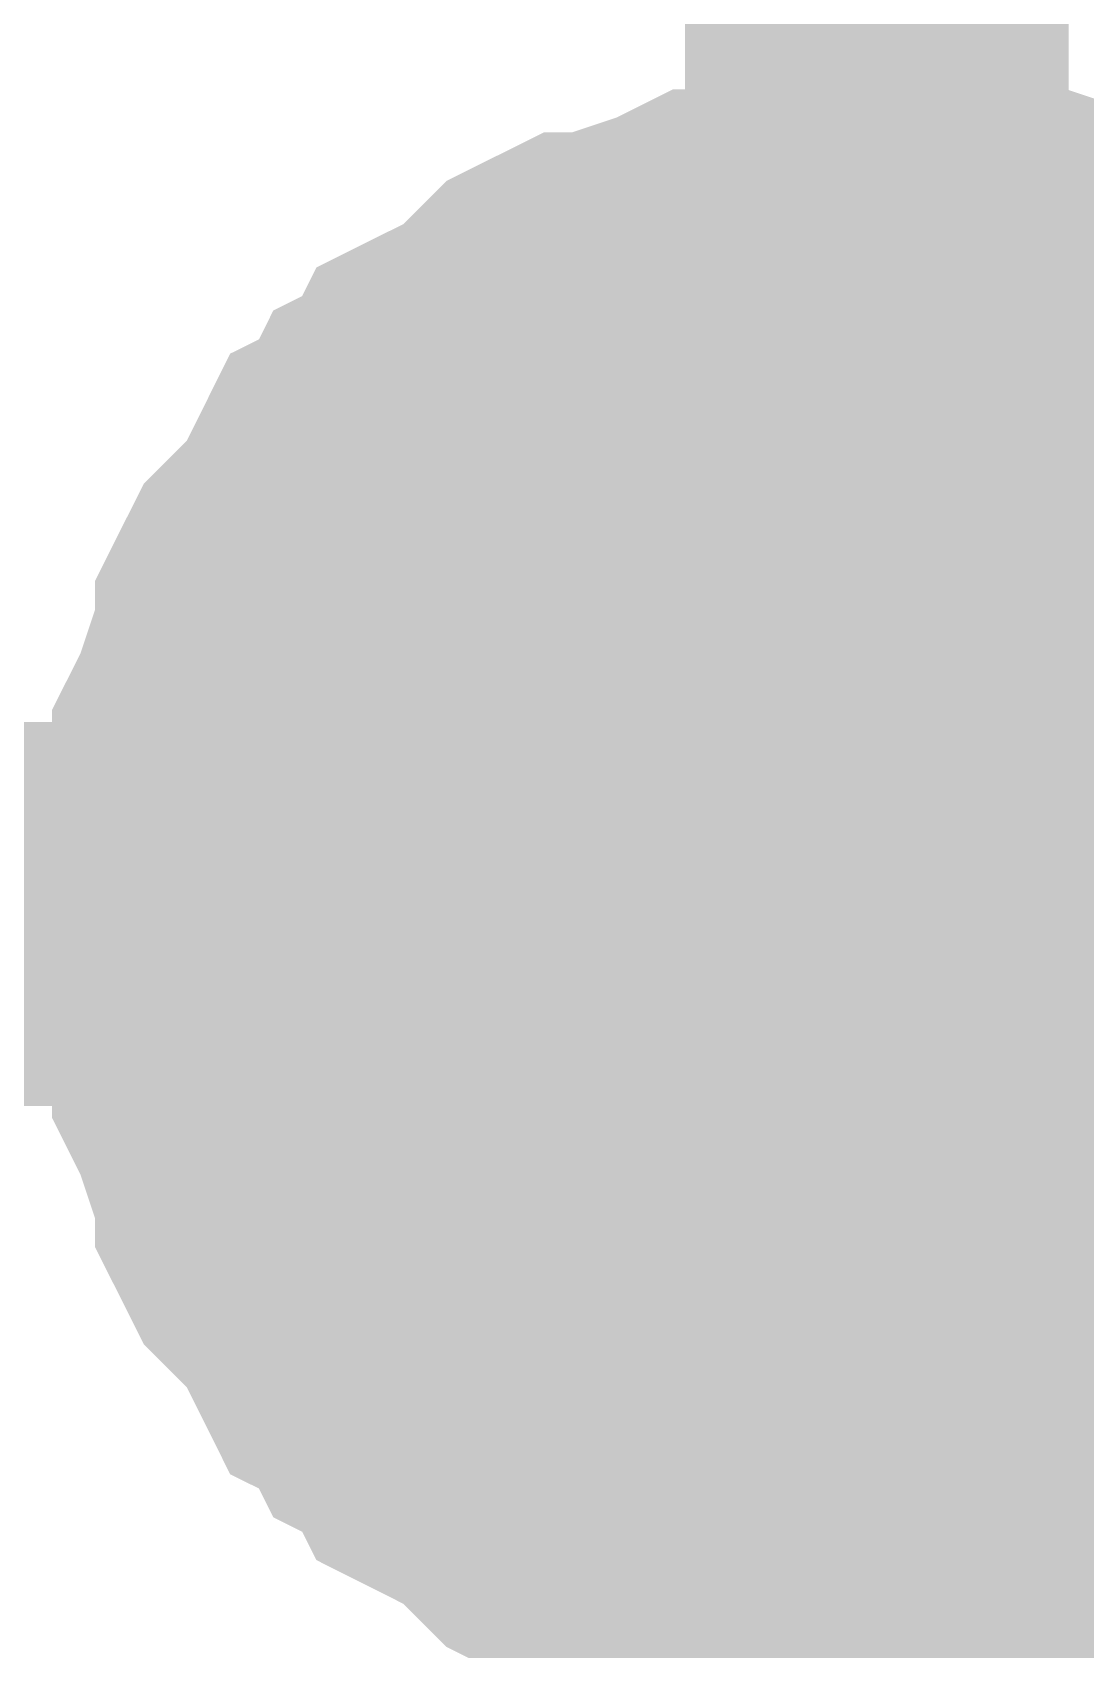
# Model space of a CAD drawing. Header units: inches. Extents: x 0 to 432, y 0 to 280.
# Drawn here: x 227.943 to 228.765, y 46.67 to 47.933 of the extents above; entities that cross this region are included whole.
import ezdxf

# ---------------------------------------------------------------- set-up
doc = ezdxf.new("R2010")
doc.units = ezdxf.units.IN
doc.layers.add('Sheet', color=255, linetype='Continuous')

msp = doc.modelspace()

# ---------------------------------------------------------------- linework, layer by layer
at = {"layer": 'Sheet'}
for points in [[(73.6625, 66.0431, 0.2997, 0.2997, 0), (177.8053, 66.0431, 0.2997, 0.2997, 0), (177.8053, 42.9319, 0.2997, 0.2997, 0), (228.602, 42.9319, 0.2997, 0.2997, 0), (228.602, 47.2442, 0.2997, 0.2997, 0), (228.602, 62.4832, 0.2997, 0.2997, 0), (224.5364, 62.4832, 0.2997, 0.2997, 0)], [(228.0966, 47.2442, 0.2997, 0.2997, 0), (228.0966, 47.2667, 0.2997, 0.2997, 0), (228.0966, 47.3004, 0.2997, 0.2997, 0), (228.1078, 47.3228, 0.2997, 0.2997, 0), (228.1078, 47.3453, 0.2997, 0.2997, 0), (228.1078, 47.3677, 0.2997, 0.2997, 0), (228.1191, 47.3902, 0.2997, 0.2997, 0), (228.1303, 47.4239, 0.2997, 0.2997, 0), (228.1415, 47.4463, 0.2997, 0.2997, 0), (228.1415, 47.4688, 0.2997, 0.2997, 0), (228.1528, 47.4913, 0.2997, 0.2997, 0), (228.164, 47.5025, 0.2997, 0.2997, 0), (228.1864, 47.525, 0.2997, 0.2997, 0), (228.1977, 47.5474, 0.2997, 0.2997, 0), (228.2089, 47.5699, 0.2997, 0.2997, 0), (228.2314, 47.5811, 0.2997, 0.2997, 0), (228.2426, 47.6036, 0.2997, 0.2997, 0), (228.2651, 47.6148, 0.2997, 0.2997, 0), (228.2763, 47.6373, 0.2997, 0.2997, 0), (228.2988, 47.6485, 0.2997, 0.2997, 0), (228.3212, 47.6597, 0.2997, 0.2997, 0), (228.3437, 47.6822, 0.2997, 0.2997, 0), (228.3549, 47.6934, 0.2997, 0.2997, 0), (228.3774, 47.7046, 0.2997, 0.2997, 0), (228.3998, 47.7046, 0.2997, 0.2997, 0), (228.4223, 47.7159, 0.2997, 0.2997, 0), (228.456, 47.7271, 0.2997, 0.2997, 0), (228.4784, 47.7383, 0.2997, 0.2997, 0), (228.5009, 47.7383, 0.2997, 0.2997, 0), (228.5234, 47.7383, 0.2997, 0.2997, 0), (228.5458, 47.7495, 0.2997, 0.2997, 0), (228.5795, 47.7495, 0.2997, 0.2997, 0), (228.602, 47.7495, 0.2997, 0.2997, 0)], [(228.0966, 47.2442, 0.2997, 0.2997, 0), (228.0966, 47.2667, 0.2997, 0.2997, 0), (228.0966, 47.3004, 0.2997, 0.2997, 0), (228.1078, 47.3228, 0.2997, 0.2997, 0), (228.1078, 47.3453, 0.2997, 0.2997, 0), (228.1078, 47.3677, 0.2997, 0.2997, 0), (228.1191, 47.3902, 0.2997, 0.2997, 0), (228.1303, 47.4239, 0.2997, 0.2997, 0), (228.1415, 47.4463, 0.2997, 0.2997, 0), (228.1415, 47.4688, 0.2997, 0.2997, 0), (228.1528, 47.4913, 0.2997, 0.2997, 0), (228.164, 47.5025, 0.2997, 0.2997, 0), (228.1864, 47.525, 0.2997, 0.2997, 0), (228.1977, 47.5474, 0.2997, 0.2997, 0), (228.2089, 47.5699, 0.2997, 0.2997, 0), (228.2314, 47.5811, 0.2997, 0.2997, 0), (228.2426, 47.6036, 0.2997, 0.2997, 0), (228.2651, 47.6148, 0.2997, 0.2997, 0), (228.2763, 47.6373, 0.2997, 0.2997, 0), (228.2988, 47.6485, 0.2997, 0.2997, 0), (228.3212, 47.6597, 0.2997, 0.2997, 0), (228.3437, 47.6822, 0.2997, 0.2997, 0), (228.3549, 47.6934, 0.2997, 0.2997, 0), (228.3774, 47.7046, 0.2997, 0.2997, 0), (228.3998, 47.7046, 0.2997, 0.2997, 0), (228.4223, 47.7159, 0.2997, 0.2997, 0), (228.456, 47.7271, 0.2997, 0.2997, 0), (228.4784, 47.7383, 0.2997, 0.2997, 0), (228.5009, 47.7383, 0.2997, 0.2997, 0), (228.5234, 47.7383, 0.2997, 0.2997, 0), (228.5458, 47.7495, 0.2997, 0.2997, 0), (228.5795, 47.7495, 0.2997, 0.2997, 0), (228.602, 47.7495, 0.2997, 0.2997, 0)], [(228.0966, 47.2442, 0.2997, 0.2997, 0), (228.0966, 47.2667, 0.2997, 0.2997, 0), (228.0966, 47.3004, 0.2997, 0.2997, 0), (228.1078, 47.3228, 0.2997, 0.2997, 0), (228.1078, 47.3453, 0.2997, 0.2997, 0), (228.1078, 47.3677, 0.2997, 0.2997, 0), (228.1191, 47.3902, 0.2997, 0.2997, 0), (228.1303, 47.4239, 0.2997, 0.2997, 0), (228.1415, 47.4463, 0.2997, 0.2997, 0), (228.1415, 47.4688, 0.2997, 0.2997, 0), (228.1528, 47.4913, 0.2997, 0.2997, 0), (228.164, 47.5025, 0.2997, 0.2997, 0), (228.1864, 47.525, 0.2997, 0.2997, 0), (228.1977, 47.5474, 0.2997, 0.2997, 0), (228.2089, 47.5699, 0.2997, 0.2997, 0), (228.2314, 47.5811, 0.2997, 0.2997, 0), (228.2426, 47.6036, 0.2997, 0.2997, 0), (228.2651, 47.6148, 0.2997, 0.2997, 0), (228.2763, 47.6373, 0.2997, 0.2997, 0), (228.2988, 47.6485, 0.2997, 0.2997, 0), (228.3212, 47.6597, 0.2997, 0.2997, 0), (228.3437, 47.6822, 0.2997, 0.2997, 0), (228.3549, 47.6934, 0.2997, 0.2997, 0), (228.3774, 47.7046, 0.2997, 0.2997, 0), (228.3998, 47.7046, 0.2997, 0.2997, 0), (228.4223, 47.7159, 0.2997, 0.2997, 0), (228.456, 47.7271, 0.2997, 0.2997, 0), (228.4784, 47.7383, 0.2997, 0.2997, 0), (228.5009, 47.7383, 0.2997, 0.2997, 0), (228.5234, 47.7383, 0.2997, 0.2997, 0), (228.5458, 47.7495, 0.2997, 0.2997, 0), (228.5795, 47.7495, 0.2997, 0.2997, 0), (228.602, 47.7495, 0.2997, 0.2997, 0)], [(228.0966, 47.2442, 0.2997, 0.2997, 0), (228.0966, 47.2667, 0.2997, 0.2997, 0), (228.0966, 47.3004, 0.2997, 0.2997, 0), (228.1078, 47.3228, 0.2997, 0.2997, 0), (228.1078, 47.3453, 0.2997, 0.2997, 0), (228.1078, 47.3677, 0.2997, 0.2997, 0), (228.1191, 47.3902, 0.2997, 0.2997, 0), (228.1303, 47.4239, 0.2997, 0.2997, 0), (228.1415, 47.4463, 0.2997, 0.2997, 0), (228.1415, 47.4688, 0.2997, 0.2997, 0), (228.1528, 47.4913, 0.2997, 0.2997, 0), (228.164, 47.5025, 0.2997, 0.2997, 0), (228.1864, 47.525, 0.2997, 0.2997, 0), (228.1977, 47.5474, 0.2997, 0.2997, 0), (228.2089, 47.5699, 0.2997, 0.2997, 0), (228.2314, 47.5811, 0.2997, 0.2997, 0), (228.2426, 47.6036, 0.2997, 0.2997, 0), (228.2651, 47.6148, 0.2997, 0.2997, 0), (228.2763, 47.6373, 0.2997, 0.2997, 0), (228.2988, 47.6485, 0.2997, 0.2997, 0), (228.3212, 47.6597, 0.2997, 0.2997, 0), (228.3437, 47.6822, 0.2997, 0.2997, 0), (228.3549, 47.6934, 0.2997, 0.2997, 0), (228.3774, 47.7046, 0.2997, 0.2997, 0), (228.3998, 47.7046, 0.2997, 0.2997, 0), (228.4223, 47.7159, 0.2997, 0.2997, 0), (228.456, 47.7271, 0.2997, 0.2997, 0), (228.4784, 47.7383, 0.2997, 0.2997, 0), (228.5009, 47.7383, 0.2997, 0.2997, 0), (228.5234, 47.7383, 0.2997, 0.2997, 0), (228.5458, 47.7495, 0.2997, 0.2997, 0), (228.5795, 47.7495, 0.2997, 0.2997, 0), (228.602, 47.7495, 0.2997, 0.2997, 0)], [(228.602, 47.7495, 0.2997, 0.2997, 0), (228.602, 47.7495, 0.2997, 0.2997, 0)], [(228.602, 47.7495, 0.2997, 0.2997, 0), (228.6244, 47.7495, 0.2997, 0.2997, 0), (228.6581, 47.7495, 0.2997, 0.2997, 0), (228.6806, 47.7383, 0.2997, 0.2997, 0), (228.7031, 47.7383, 0.2997, 0.2997, 0), (228.7255, 47.7383, 0.2997, 0.2997, 0), (228.7592, 47.7271, 0.2997, 0.2997, 0), (228.7817, 47.7159, 0.2997, 0.2997, 0), (228.8041, 47.7046, 0.2997, 0.2997, 0), (228.8266, 47.7046, 0.2997, 0.2997, 0), (228.8491, 47.6934, 0.2997, 0.2997, 0), (228.8715, 47.6822, 0.2997, 0.2997, 0), (228.894, 47.6597, 0.2997, 0.2997, 0), (228.9052, 47.6485, 0.2997, 0.2997, 0), (228.9277, 47.6373, 0.2997, 0.2997, 0)], [(228.602, 47.7495, 0.2997, 0.2997, 0), (228.602, 47.7495, 0.2997, 0.2997, 0)], [(228.602, 47.7495, 0.2997, 0.2997, 0), (228.6244, 47.7495, 0.2997, 0.2997, 0), (228.6581, 47.7495, 0.2997, 0.2997, 0), (228.6806, 47.7383, 0.2997, 0.2997, 0), (228.7031, 47.7383, 0.2997, 0.2997, 0), (228.7255, 47.7383, 0.2997, 0.2997, 0), (228.7592, 47.7271, 0.2997, 0.2997, 0), (228.7817, 47.7159, 0.2997, 0.2997, 0), (228.8041, 47.7046, 0.2997, 0.2997, 0), (228.8266, 47.7046, 0.2997, 0.2997, 0), (228.8491, 47.6934, 0.2997, 0.2997, 0), (228.8715, 47.6822, 0.2997, 0.2997, 0), (228.894, 47.6597, 0.2997, 0.2997, 0), (228.9052, 47.6485, 0.2997, 0.2997, 0), (228.9277, 47.6373, 0.2997, 0.2997, 0)], [(228.602, 47.7495, 0.2997, 0.2997, 0), (228.602, 47.7495, 0.2997, 0.2997, 0)], [(228.602, 47.7495, 0.2997, 0.2997, 0), (228.6244, 47.7495, 0.2997, 0.2997, 0), (228.6581, 47.7495, 0.2997, 0.2997, 0), (228.6806, 47.7383, 0.2997, 0.2997, 0), (228.7031, 47.7383, 0.2997, 0.2997, 0), (228.7255, 47.7383, 0.2997, 0.2997, 0), (228.7592, 47.7271, 0.2997, 0.2997, 0), (228.7817, 47.7159, 0.2997, 0.2997, 0), (228.8041, 47.7046, 0.2997, 0.2997, 0), (228.8266, 47.7046, 0.2997, 0.2997, 0), (228.8491, 47.6934, 0.2997, 0.2997, 0), (228.8715, 47.6822, 0.2997, 0.2997, 0), (228.894, 47.6597, 0.2997, 0.2997, 0), (228.9052, 47.6485, 0.2997, 0.2997, 0), (228.9277, 47.6373, 0.2997, 0.2997, 0)], [(228.602, 47.7495, 0.2997, 0.2997, 0), (228.602, 47.7495, 0.2997, 0.2997, 0)], [(228.602, 47.7495, 0.2997, 0.2997, 0), (228.6244, 47.7495, 0.2997, 0.2997, 0), (228.6581, 47.7495, 0.2997, 0.2997, 0), (228.6806, 47.7383, 0.2997, 0.2997, 0), (228.7031, 47.7383, 0.2997, 0.2997, 0), (228.7255, 47.7383, 0.2997, 0.2997, 0), (228.7592, 47.7271, 0.2997, 0.2997, 0), (228.7817, 47.7159, 0.2997, 0.2997, 0), (228.8041, 47.7046, 0.2997, 0.2997, 0), (228.8266, 47.7046, 0.2997, 0.2997, 0), (228.8491, 47.6934, 0.2997, 0.2997, 0), (228.8715, 47.6822, 0.2997, 0.2997, 0), (228.894, 47.6597, 0.2997, 0.2997, 0), (228.9052, 47.6485, 0.2997, 0.2997, 0), (228.9277, 47.6373, 0.2997, 0.2997, 0)], [(228.0966, 47.2442, 0.0991, 0.0991, 0), (228.0966, 47.2667, 0.0991, 0.0991, 0), (228.0966, 47.3004, 0.0991, 0.0991, 0), (228.1078, 47.3228, 0.0991, 0.0991, 0), (228.1078, 47.3453, 0.0991, 0.0991, 0), (228.1078, 47.3677, 0.0991, 0.0991, 0), (228.1191, 47.3902, 0.0991, 0.0991, 0), (228.1303, 47.4239, 0.0991, 0.0991, 0), (228.1415, 47.4463, 0.0991, 0.0991, 0), (228.1415, 47.4688, 0.0991, 0.0991, 0), (228.1528, 47.4913, 0.0991, 0.0991, 0), (228.164, 47.5025, 0.0991, 0.0991, 0), (228.1864, 47.525, 0.0991, 0.0991, 0), (228.1977, 47.5474, 0.0991, 0.0991, 0), (228.2089, 47.5699, 0.0991, 0.0991, 0), (228.2314, 47.5811, 0.0991, 0.0991, 0), (228.2426, 47.6036, 0.0991, 0.0991, 0), (228.2651, 47.6148, 0.0991, 0.0991, 0), (228.2763, 47.6373, 0.0991, 0.0991, 0), (228.2988, 47.6485, 0.0991, 0.0991, 0), (228.3212, 47.6597, 0.0991, 0.0991, 0), (228.3437, 47.6822, 0.0991, 0.0991, 0), (228.3549, 47.6934, 0.0991, 0.0991, 0), (228.3774, 47.7046, 0.0991, 0.0991, 0), (228.3998, 47.7046, 0.0991, 0.0991, 0), (228.4223, 47.7159, 0.0991, 0.0991, 0), (228.456, 47.7271, 0.0991, 0.0991, 0), (228.4784, 47.7383, 0.0991, 0.0991, 0), (228.5009, 47.7383, 0.0991, 0.0991, 0), (228.5234, 47.7383, 0.0991, 0.0991, 0), (228.5458, 47.7495, 0.0991, 0.0991, 0), (228.5795, 47.7495, 0.0991, 0.0991, 0), (228.602, 47.7495, 0.0991, 0.0991, 0)], [(228.0966, 47.2442, 0.0991, 0.0991, 0), (228.0966, 47.2667, 0.0991, 0.0991, 0), (228.0966, 47.3004, 0.0991, 0.0991, 0), (228.1078, 47.3228, 0.0991, 0.0991, 0), (228.1078, 47.3453, 0.0991, 0.0991, 0), (228.1078, 47.3677, 0.0991, 0.0991, 0), (228.1191, 47.3902, 0.0991, 0.0991, 0), (228.1303, 47.4239, 0.0991, 0.0991, 0), (228.1415, 47.4463, 0.0991, 0.0991, 0), (228.1415, 47.4688, 0.0991, 0.0991, 0), (228.1528, 47.4913, 0.0991, 0.0991, 0), (228.164, 47.5025, 0.0991, 0.0991, 0), (228.1864, 47.525, 0.0991, 0.0991, 0), (228.1977, 47.5474, 0.0991, 0.0991, 0), (228.2089, 47.5699, 0.0991, 0.0991, 0), (228.2314, 47.5811, 0.0991, 0.0991, 0), (228.2426, 47.6036, 0.0991, 0.0991, 0), (228.2651, 47.6148, 0.0991, 0.0991, 0), (228.2763, 47.6373, 0.0991, 0.0991, 0), (228.2988, 47.6485, 0.0991, 0.0991, 0), (228.3212, 47.6597, 0.0991, 0.0991, 0), (228.3437, 47.6822, 0.0991, 0.0991, 0), (228.3549, 47.6934, 0.0991, 0.0991, 0), (228.3774, 47.7046, 0.0991, 0.0991, 0), (228.3998, 47.7046, 0.0991, 0.0991, 0), (228.4223, 47.7159, 0.0991, 0.0991, 0), (228.456, 47.7271, 0.0991, 0.0991, 0), (228.4784, 47.7383, 0.0991, 0.0991, 0), (228.5009, 47.7383, 0.0991, 0.0991, 0), (228.5234, 47.7383, 0.0991, 0.0991, 0), (228.5458, 47.7495, 0.0991, 0.0991, 0), (228.5795, 47.7495, 0.0991, 0.0991, 0), (228.602, 47.7495, 0.0991, 0.0991, 0)], [(228.0966, 47.2442, 0.0991, 0.0991, 0), (228.0966, 47.2667, 0.0991, 0.0991, 0), (228.0966, 47.3004, 0.0991, 0.0991, 0), (228.1078, 47.3228, 0.0991, 0.0991, 0), (228.1078, 47.3453, 0.0991, 0.0991, 0), (228.1078, 47.3677, 0.0991, 0.0991, 0), (228.1191, 47.3902, 0.0991, 0.0991, 0), (228.1303, 47.4239, 0.0991, 0.0991, 0), (228.1415, 47.4463, 0.0991, 0.0991, 0), (228.1415, 47.4688, 0.0991, 0.0991, 0), (228.1528, 47.4913, 0.0991, 0.0991, 0), (228.164, 47.5025, 0.0991, 0.0991, 0), (228.1864, 47.525, 0.0991, 0.0991, 0), (228.1977, 47.5474, 0.0991, 0.0991, 0), (228.2089, 47.5699, 0.0991, 0.0991, 0), (228.2314, 47.5811, 0.0991, 0.0991, 0), (228.2426, 47.6036, 0.0991, 0.0991, 0), (228.2651, 47.6148, 0.0991, 0.0991, 0), (228.2763, 47.6373, 0.0991, 0.0991, 0), (228.2988, 47.6485, 0.0991, 0.0991, 0), (228.3212, 47.6597, 0.0991, 0.0991, 0), (228.3437, 47.6822, 0.0991, 0.0991, 0), (228.3549, 47.6934, 0.0991, 0.0991, 0), (228.3774, 47.7046, 0.0991, 0.0991, 0), (228.3998, 47.7046, 0.0991, 0.0991, 0), (228.4223, 47.7159, 0.0991, 0.0991, 0), (228.456, 47.7271, 0.0991, 0.0991, 0), (228.4784, 47.7383, 0.0991, 0.0991, 0), (228.5009, 47.7383, 0.0991, 0.0991, 0), (228.5234, 47.7383, 0.0991, 0.0991, 0), (228.5458, 47.7495, 0.0991, 0.0991, 0), (228.5795, 47.7495, 0.0991, 0.0991, 0), (228.602, 47.7495, 0.0991, 0.0991, 0)], [(228.0966, 47.2442, 0.0991, 0.0991, 0), (228.0966, 47.2667, 0.0991, 0.0991, 0), (228.0966, 47.3004, 0.0991, 0.0991, 0), (228.1078, 47.3228, 0.0991, 0.0991, 0), (228.1078, 47.3453, 0.0991, 0.0991, 0), (228.1078, 47.3677, 0.0991, 0.0991, 0), (228.1191, 47.3902, 0.0991, 0.0991, 0), (228.1303, 47.4239, 0.0991, 0.0991, 0), (228.1415, 47.4463, 0.0991, 0.0991, 0), (228.1415, 47.4688, 0.0991, 0.0991, 0), (228.1528, 47.4913, 0.0991, 0.0991, 0), (228.164, 47.5025, 0.0991, 0.0991, 0), (228.1864, 47.525, 0.0991, 0.0991, 0), (228.1977, 47.5474, 0.0991, 0.0991, 0), (228.2089, 47.5699, 0.0991, 0.0991, 0), (228.2314, 47.5811, 0.0991, 0.0991, 0), (228.2426, 47.6036, 0.0991, 0.0991, 0), (228.2651, 47.6148, 0.0991, 0.0991, 0), (228.2763, 47.6373, 0.0991, 0.0991, 0), (228.2988, 47.6485, 0.0991, 0.0991, 0), (228.3212, 47.6597, 0.0991, 0.0991, 0), (228.3437, 47.6822, 0.0991, 0.0991, 0), (228.3549, 47.6934, 0.0991, 0.0991, 0), (228.3774, 47.7046, 0.0991, 0.0991, 0), (228.3998, 47.7046, 0.0991, 0.0991, 0), (228.4223, 47.7159, 0.0991, 0.0991, 0), (228.456, 47.7271, 0.0991, 0.0991, 0), (228.4784, 47.7383, 0.0991, 0.0991, 0), (228.5009, 47.7383, 0.0991, 0.0991, 0), (228.5234, 47.7383, 0.0991, 0.0991, 0), (228.5458, 47.7495, 0.0991, 0.0991, 0), (228.5795, 47.7495, 0.0991, 0.0991, 0), (228.602, 47.7495, 0.0991, 0.0991, 0)], [(228.602, 47.7495, 0.0991, 0.0991, 0), (228.602, 47.7495, 0.0991, 0.0991, 0)], [(228.602, 47.7495, 0.0991, 0.0991, 0), (228.6244, 47.7495, 0.0991, 0.0991, 0), (228.6581, 47.7495, 0.0991, 0.0991, 0), (228.6806, 47.7383, 0.0991, 0.0991, 0), (228.7031, 47.7383, 0.0991, 0.0991, 0), (228.7255, 47.7383, 0.0991, 0.0991, 0), (228.7592, 47.7271, 0.0991, 0.0991, 0), (228.7817, 47.7159, 0.0991, 0.0991, 0), (228.8041, 47.7046, 0.0991, 0.0991, 0), (228.8266, 47.7046, 0.0991, 0.0991, 0)], [(228.602, 47.7495, 0.0991, 0.0991, 0), (228.602, 47.7495, 0.0991, 0.0991, 0)], [(228.602, 47.7495, 0.0991, 0.0991, 0), (228.6244, 47.7495, 0.0991, 0.0991, 0), (228.6581, 47.7495, 0.0991, 0.0991, 0), (228.6806, 47.7383, 0.0991, 0.0991, 0), (228.7031, 47.7383, 0.0991, 0.0991, 0), (228.7255, 47.7383, 0.0991, 0.0991, 0), (228.7592, 47.7271, 0.0991, 0.0991, 0), (228.7817, 47.7159, 0.0991, 0.0991, 0), (228.8041, 47.7046, 0.0991, 0.0991, 0), (228.8266, 47.7046, 0.0991, 0.0991, 0)], [(228.602, 47.7495, 0.0991, 0.0991, 0), (228.602, 47.7495, 0.0991, 0.0991, 0)], [(228.602, 47.7495, 0.0991, 0.0991, 0), (228.6244, 47.7495, 0.0991, 0.0991, 0), (228.6581, 47.7495, 0.0991, 0.0991, 0), (228.6806, 47.7383, 0.0991, 0.0991, 0), (228.7031, 47.7383, 0.0991, 0.0991, 0), (228.7255, 47.7383, 0.0991, 0.0991, 0), (228.7592, 47.7271, 0.0991, 0.0991, 0), (228.7817, 47.7159, 0.0991, 0.0991, 0), (228.8041, 47.7046, 0.0991, 0.0991, 0), (228.8266, 47.7046, 0.0991, 0.0991, 0)], [(228.602, 47.7495, 0.0991, 0.0991, 0), (228.602, 47.7495, 0.0991, 0.0991, 0)], [(228.602, 47.7495, 0.0991, 0.0991, 0), (228.6244, 47.7495, 0.0991, 0.0991, 0), (228.6581, 47.7495, 0.0991, 0.0991, 0), (228.6806, 47.7383, 0.0991, 0.0991, 0), (228.7031, 47.7383, 0.0991, 0.0991, 0), (228.7255, 47.7383, 0.0991, 0.0991, 0), (228.7592, 47.7271, 0.0991, 0.0991, 0), (228.7817, 47.7159, 0.0991, 0.0991, 0), (228.8041, 47.7046, 0.0991, 0.0991, 0), (228.8266, 47.7046, 0.0991, 0.0991, 0)], [(224.5364, 47.2442, 0.2997, 0.2997, 0), (228.602, 47.2442, 0.2997, 0.2997, 0)], [(228.602, 46.7389, 0.2997, 0.2997, 0), (228.5795, 46.7389, 0.2997, 0.2997, 0), (228.5458, 46.7389, 0.2997, 0.2997, 0), (228.5234, 46.7501, 0.2997, 0.2997, 0), (228.5009, 46.7501, 0.2997, 0.2997, 0), (228.4784, 46.7501, 0.2997, 0.2997, 0), (228.456, 46.7613, 0.2997, 0.2997, 0), (228.4223, 46.7725, 0.2997, 0.2997, 0), (228.3998, 46.7838, 0.2997, 0.2997, 0), (228.3774, 46.7838, 0.2997, 0.2997, 0), (228.3549, 46.795, 0.2997, 0.2997, 0), (228.3437, 46.8062, 0.2997, 0.2997, 0), (228.3212, 46.8287, 0.2997, 0.2997, 0), (228.2988, 46.8399, 0.2997, 0.2997, 0), (228.2763, 46.8512, 0.2997, 0.2997, 0), (228.2651, 46.8736, 0.2997, 0.2997, 0), (228.2426, 46.8848, 0.2997, 0.2997, 0), (228.2314, 46.9073, 0.2997, 0.2997, 0), (228.2089, 46.9185, 0.2997, 0.2997, 0), (228.1977, 46.941, 0.2997, 0.2997, 0), (228.1864, 46.9635, 0.2997, 0.2997, 0), (228.164, 46.9859, 0.2997, 0.2997, 0), (228.1528, 46.9971, 0.2997, 0.2997, 0), (228.1415, 47.0196, 0.2997, 0.2997, 0), (228.1415, 47.0421, 0.2997, 0.2997, 0), (228.1303, 47.0645, 0.2997, 0.2997, 0), (228.1191, 47.0982, 0.2997, 0.2997, 0), (228.1078, 47.1207, 0.2997, 0.2997, 0), (228.1078, 47.1431, 0.2997, 0.2997, 0), (228.1078, 47.1656, 0.2997, 0.2997, 0), (228.0966, 47.1881, 0.2997, 0.2997, 0), (228.0966, 47.2217, 0.2997, 0.2997, 0), (228.0966, 47.2442, 0.2997, 0.2997, 0)], [(228.0966, 47.2442, 0.2997, 0.2997, 0), (228.0966, 47.2442, 0.2997, 0.2997, 0)], [(228.602, 46.7389, 0.2997, 0.2997, 0), (228.5795, 46.7389, 0.2997, 0.2997, 0), (228.5458, 46.7389, 0.2997, 0.2997, 0), (228.5234, 46.7501, 0.2997, 0.2997, 0), (228.5009, 46.7501, 0.2997, 0.2997, 0), (228.4784, 46.7501, 0.2997, 0.2997, 0), (228.456, 46.7613, 0.2997, 0.2997, 0), (228.4223, 46.7725, 0.2997, 0.2997, 0), (228.3998, 46.7838, 0.2997, 0.2997, 0), (228.3774, 46.7838, 0.2997, 0.2997, 0), (228.3549, 46.795, 0.2997, 0.2997, 0), (228.3437, 46.8062, 0.2997, 0.2997, 0), (228.3212, 46.8287, 0.2997, 0.2997, 0), (228.2988, 46.8399, 0.2997, 0.2997, 0), (228.2763, 46.8512, 0.2997, 0.2997, 0), (228.2651, 46.8736, 0.2997, 0.2997, 0), (228.2426, 46.8848, 0.2997, 0.2997, 0), (228.2314, 46.9073, 0.2997, 0.2997, 0), (228.2089, 46.9185, 0.2997, 0.2997, 0), (228.1977, 46.941, 0.2997, 0.2997, 0), (228.1864, 46.9635, 0.2997, 0.2997, 0), (228.164, 46.9859, 0.2997, 0.2997, 0), (228.1528, 46.9971, 0.2997, 0.2997, 0), (228.1415, 47.0196, 0.2997, 0.2997, 0), (228.1415, 47.0421, 0.2997, 0.2997, 0), (228.1303, 47.0645, 0.2997, 0.2997, 0), (228.1191, 47.0982, 0.2997, 0.2997, 0), (228.1078, 47.1207, 0.2997, 0.2997, 0), (228.1078, 47.1431, 0.2997, 0.2997, 0), (228.1078, 47.1656, 0.2997, 0.2997, 0), (228.0966, 47.1881, 0.2997, 0.2997, 0), (228.0966, 47.2217, 0.2997, 0.2997, 0), (228.0966, 47.2442, 0.2997, 0.2997, 0)], [(228.0966, 47.2442, 0.2997, 0.2997, 0), (228.0966, 47.2442, 0.2997, 0.2997, 0)], [(228.602, 46.7389, 0.2997, 0.2997, 0), (228.5795, 46.7389, 0.2997, 0.2997, 0), (228.5458, 46.7389, 0.2997, 0.2997, 0), (228.5234, 46.7501, 0.2997, 0.2997, 0), (228.5009, 46.7501, 0.2997, 0.2997, 0), (228.4784, 46.7501, 0.2997, 0.2997, 0), (228.456, 46.7613, 0.2997, 0.2997, 0), (228.4223, 46.7725, 0.2997, 0.2997, 0), (228.3998, 46.7838, 0.2997, 0.2997, 0), (228.3774, 46.7838, 0.2997, 0.2997, 0), (228.3549, 46.795, 0.2997, 0.2997, 0), (228.3437, 46.8062, 0.2997, 0.2997, 0), (228.3212, 46.8287, 0.2997, 0.2997, 0), (228.2988, 46.8399, 0.2997, 0.2997, 0), (228.2763, 46.8512, 0.2997, 0.2997, 0), (228.2651, 46.8736, 0.2997, 0.2997, 0), (228.2426, 46.8848, 0.2997, 0.2997, 0), (228.2314, 46.9073, 0.2997, 0.2997, 0), (228.2089, 46.9185, 0.2997, 0.2997, 0), (228.1977, 46.941, 0.2997, 0.2997, 0), (228.1864, 46.9635, 0.2997, 0.2997, 0), (228.164, 46.9859, 0.2997, 0.2997, 0), (228.1528, 46.9971, 0.2997, 0.2997, 0), (228.1415, 47.0196, 0.2997, 0.2997, 0), (228.1415, 47.0421, 0.2997, 0.2997, 0), (228.1303, 47.0645, 0.2997, 0.2997, 0), (228.1191, 47.0982, 0.2997, 0.2997, 0), (228.1078, 47.1207, 0.2997, 0.2997, 0), (228.1078, 47.1431, 0.2997, 0.2997, 0), (228.1078, 47.1656, 0.2997, 0.2997, 0), (228.0966, 47.1881, 0.2997, 0.2997, 0), (228.0966, 47.2217, 0.2997, 0.2997, 0), (228.0966, 47.2442, 0.2997, 0.2997, 0)], [(228.0966, 47.2442, 0.2997, 0.2997, 0), (228.0966, 47.2442, 0.2997, 0.2997, 0)], [(228.602, 46.7389, 0.2997, 0.2997, 0), (228.5795, 46.7389, 0.2997, 0.2997, 0), (228.5458, 46.7389, 0.2997, 0.2997, 0), (228.5234, 46.7501, 0.2997, 0.2997, 0), (228.5009, 46.7501, 0.2997, 0.2997, 0), (228.4784, 46.7501, 0.2997, 0.2997, 0), (228.456, 46.7613, 0.2997, 0.2997, 0), (228.4223, 46.7725, 0.2997, 0.2997, 0), (228.3998, 46.7838, 0.2997, 0.2997, 0), (228.3774, 46.7838, 0.2997, 0.2997, 0), (228.3549, 46.795, 0.2997, 0.2997, 0), (228.3437, 46.8062, 0.2997, 0.2997, 0), (228.3212, 46.8287, 0.2997, 0.2997, 0), (228.2988, 46.8399, 0.2997, 0.2997, 0), (228.2763, 46.8512, 0.2997, 0.2997, 0), (228.2651, 46.8736, 0.2997, 0.2997, 0), (228.2426, 46.8848, 0.2997, 0.2997, 0), (228.2314, 46.9073, 0.2997, 0.2997, 0), (228.2089, 46.9185, 0.2997, 0.2997, 0), (228.1977, 46.941, 0.2997, 0.2997, 0), (228.1864, 46.9635, 0.2997, 0.2997, 0), (228.164, 46.9859, 0.2997, 0.2997, 0), (228.1528, 46.9971, 0.2997, 0.2997, 0), (228.1415, 47.0196, 0.2997, 0.2997, 0), (228.1415, 47.0421, 0.2997, 0.2997, 0), (228.1303, 47.0645, 0.2997, 0.2997, 0), (228.1191, 47.0982, 0.2997, 0.2997, 0), (228.1078, 47.1207, 0.2997, 0.2997, 0), (228.1078, 47.1431, 0.2997, 0.2997, 0), (228.1078, 47.1656, 0.2997, 0.2997, 0), (228.0966, 47.1881, 0.2997, 0.2997, 0), (228.0966, 47.2217, 0.2997, 0.2997, 0), (228.0966, 47.2442, 0.2997, 0.2997, 0)], [(228.0966, 47.2442, 0.2997, 0.2997, 0), (228.0966, 47.2442, 0.2997, 0.2997, 0)], [(228.602, 46.7389, 0.0991, 0.0991, 0), (228.5795, 46.7389, 0.0991, 0.0991, 0), (228.5458, 46.7389, 0.0991, 0.0991, 0), (228.5234, 46.7501, 0.0991, 0.0991, 0), (228.5009, 46.7501, 0.0991, 0.0991, 0), (228.4784, 46.7501, 0.0991, 0.0991, 0), (228.456, 46.7613, 0.0991, 0.0991, 0), (228.4223, 46.7725, 0.0991, 0.0991, 0), (228.3998, 46.7838, 0.0991, 0.0991, 0), (228.3774, 46.7838, 0.0991, 0.0991, 0), (228.3549, 46.795, 0.0991, 0.0991, 0), (228.3437, 46.8062, 0.0991, 0.0991, 0), (228.3212, 46.8287, 0.0991, 0.0991, 0), (228.2988, 46.8399, 0.0991, 0.0991, 0), (228.2763, 46.8512, 0.0991, 0.0991, 0), (228.2651, 46.8736, 0.0991, 0.0991, 0), (228.2426, 46.8848, 0.0991, 0.0991, 0), (228.2314, 46.9073, 0.0991, 0.0991, 0), (228.2089, 46.9185, 0.0991, 0.0991, 0), (228.1977, 46.941, 0.0991, 0.0991, 0), (228.1864, 46.9635, 0.0991, 0.0991, 0), (228.164, 46.9859, 0.0991, 0.0991, 0), (228.1528, 46.9971, 0.0991, 0.0991, 0), (228.1415, 47.0196, 0.0991, 0.0991, 0), (228.1415, 47.0421, 0.0991, 0.0991, 0), (228.1303, 47.0645, 0.0991, 0.0991, 0), (228.1191, 47.0982, 0.0991, 0.0991, 0), (228.1078, 47.1207, 0.0991, 0.0991, 0), (228.1078, 47.1431, 0.0991, 0.0991, 0), (228.1078, 47.1656, 0.0991, 0.0991, 0), (228.0966, 47.1881, 0.0991, 0.0991, 0), (228.0966, 47.2217, 0.0991, 0.0991, 0), (228.0966, 47.2442, 0.0991, 0.0991, 0)], [(228.0966, 47.2442, 0.0991, 0.0991, 0), (228.0966, 47.2442, 0.0991, 0.0991, 0)], [(228.602, 46.7389, 0.0991, 0.0991, 0), (228.5795, 46.7389, 0.0991, 0.0991, 0), (228.5458, 46.7389, 0.0991, 0.0991, 0), (228.5234, 46.7501, 0.0991, 0.0991, 0), (228.5009, 46.7501, 0.0991, 0.0991, 0), (228.4784, 46.7501, 0.0991, 0.0991, 0), (228.456, 46.7613, 0.0991, 0.0991, 0), (228.4223, 46.7725, 0.0991, 0.0991, 0), (228.3998, 46.7838, 0.0991, 0.0991, 0), (228.3774, 46.7838, 0.0991, 0.0991, 0), (228.3549, 46.795, 0.0991, 0.0991, 0), (228.3437, 46.8062, 0.0991, 0.0991, 0), (228.3212, 46.8287, 0.0991, 0.0991, 0), (228.2988, 46.8399, 0.0991, 0.0991, 0), (228.2763, 46.8512, 0.0991, 0.0991, 0), (228.2651, 46.8736, 0.0991, 0.0991, 0), (228.2426, 46.8848, 0.0991, 0.0991, 0), (228.2314, 46.9073, 0.0991, 0.0991, 0), (228.2089, 46.9185, 0.0991, 0.0991, 0), (228.1977, 46.941, 0.0991, 0.0991, 0), (228.1864, 46.9635, 0.0991, 0.0991, 0), (228.164, 46.9859, 0.0991, 0.0991, 0), (228.1528, 46.9971, 0.0991, 0.0991, 0), (228.1415, 47.0196, 0.0991, 0.0991, 0), (228.1415, 47.0421, 0.0991, 0.0991, 0), (228.1303, 47.0645, 0.0991, 0.0991, 0), (228.1191, 47.0982, 0.0991, 0.0991, 0), (228.1078, 47.1207, 0.0991, 0.0991, 0), (228.1078, 47.1431, 0.0991, 0.0991, 0), (228.1078, 47.1656, 0.0991, 0.0991, 0), (228.0966, 47.1881, 0.0991, 0.0991, 0), (228.0966, 47.2217, 0.0991, 0.0991, 0), (228.0966, 47.2442, 0.0991, 0.0991, 0)], [(228.0966, 47.2442, 0.0991, 0.0991, 0), (228.0966, 47.2442, 0.0991, 0.0991, 0)], [(228.602, 46.7389, 0.0991, 0.0991, 0), (228.5795, 46.7389, 0.0991, 0.0991, 0), (228.5458, 46.7389, 0.0991, 0.0991, 0), (228.5234, 46.7501, 0.0991, 0.0991, 0), (228.5009, 46.7501, 0.0991, 0.0991, 0), (228.4784, 46.7501, 0.0991, 0.0991, 0), (228.456, 46.7613, 0.0991, 0.0991, 0), (228.4223, 46.7725, 0.0991, 0.0991, 0), (228.3998, 46.7838, 0.0991, 0.0991, 0), (228.3774, 46.7838, 0.0991, 0.0991, 0), (228.3549, 46.795, 0.0991, 0.0991, 0), (228.3437, 46.8062, 0.0991, 0.0991, 0), (228.3212, 46.8287, 0.0991, 0.0991, 0), (228.2988, 46.8399, 0.0991, 0.0991, 0), (228.2763, 46.8512, 0.0991, 0.0991, 0), (228.2651, 46.8736, 0.0991, 0.0991, 0), (228.2426, 46.8848, 0.0991, 0.0991, 0), (228.2314, 46.9073, 0.0991, 0.0991, 0), (228.2089, 46.9185, 0.0991, 0.0991, 0), (228.1977, 46.941, 0.0991, 0.0991, 0), (228.1864, 46.9635, 0.0991, 0.0991, 0), (228.164, 46.9859, 0.0991, 0.0991, 0), (228.1528, 46.9971, 0.0991, 0.0991, 0), (228.1415, 47.0196, 0.0991, 0.0991, 0), (228.1415, 47.0421, 0.0991, 0.0991, 0), (228.1303, 47.0645, 0.0991, 0.0991, 0), (228.1191, 47.0982, 0.0991, 0.0991, 0), (228.1078, 47.1207, 0.0991, 0.0991, 0), (228.1078, 47.1431, 0.0991, 0.0991, 0), (228.1078, 47.1656, 0.0991, 0.0991, 0), (228.0966, 47.1881, 0.0991, 0.0991, 0), (228.0966, 47.2217, 0.0991, 0.0991, 0), (228.0966, 47.2442, 0.0991, 0.0991, 0)], [(228.0966, 47.2442, 0.0991, 0.0991, 0), (228.0966, 47.2442, 0.0991, 0.0991, 0)], [(228.602, 46.7389, 0.0991, 0.0991, 0), (228.5795, 46.7389, 0.0991, 0.0991, 0), (228.5458, 46.7389, 0.0991, 0.0991, 0), (228.5234, 46.7501, 0.0991, 0.0991, 0), (228.5009, 46.7501, 0.0991, 0.0991, 0), (228.4784, 46.7501, 0.0991, 0.0991, 0), (228.456, 46.7613, 0.0991, 0.0991, 0), (228.4223, 46.7725, 0.0991, 0.0991, 0), (228.3998, 46.7838, 0.0991, 0.0991, 0), (228.3774, 46.7838, 0.0991, 0.0991, 0), (228.3549, 46.795, 0.0991, 0.0991, 0), (228.3437, 46.8062, 0.0991, 0.0991, 0), (228.3212, 46.8287, 0.0991, 0.0991, 0), (228.2988, 46.8399, 0.0991, 0.0991, 0), (228.2763, 46.8512, 0.0991, 0.0991, 0), (228.2651, 46.8736, 0.0991, 0.0991, 0), (228.2426, 46.8848, 0.0991, 0.0991, 0), (228.2314, 46.9073, 0.0991, 0.0991, 0), (228.2089, 46.9185, 0.0991, 0.0991, 0), (228.1977, 46.941, 0.0991, 0.0991, 0), (228.1864, 46.9635, 0.0991, 0.0991, 0), (228.164, 46.9859, 0.0991, 0.0991, 0), (228.1528, 46.9971, 0.0991, 0.0991, 0), (228.1415, 47.0196, 0.0991, 0.0991, 0), (228.1415, 47.0421, 0.0991, 0.0991, 0), (228.1303, 47.0645, 0.0991, 0.0991, 0), (228.1191, 47.0982, 0.0991, 0.0991, 0), (228.1078, 47.1207, 0.0991, 0.0991, 0), (228.1078, 47.1431, 0.0991, 0.0991, 0), (228.1078, 47.1656, 0.0991, 0.0991, 0), (228.0966, 47.1881, 0.0991, 0.0991, 0), (228.0966, 47.2217, 0.0991, 0.0991, 0), (228.0966, 47.2442, 0.0991, 0.0991, 0)], [(228.0966, 47.2442, 0.0991, 0.0991, 0), (228.0966, 47.2442, 0.0991, 0.0991, 0)], [(228.9277, 46.8512, 0.2997, 0.2997, 0), (228.9052, 46.8399, 0.2997, 0.2997, 0), (228.894, 46.8287, 0.2997, 0.2997, 0), (228.8715, 46.8062, 0.2997, 0.2997, 0), (228.8491, 46.795, 0.2997, 0.2997, 0), (228.8266, 46.7838, 0.2997, 0.2997, 0), (228.8041, 46.7838, 0.2997, 0.2997, 0), (228.7817, 46.7725, 0.2997, 0.2997, 0), (228.7592, 46.7613, 0.2997, 0.2997, 0), (228.7255, 46.7501, 0.2997, 0.2997, 0), (228.7031, 46.7501, 0.2997, 0.2997, 0), (228.6806, 46.7501, 0.2997, 0.2997, 0), (228.6581, 46.7389, 0.2997, 0.2997, 0), (228.6244, 46.7389, 0.2997, 0.2997, 0), (228.602, 46.7389, 0.2997, 0.2997, 0)], [(228.9277, 46.8512, 0.2997, 0.2997, 0), (228.9052, 46.8399, 0.2997, 0.2997, 0), (228.894, 46.8287, 0.2997, 0.2997, 0), (228.8715, 46.8062, 0.2997, 0.2997, 0), (228.8491, 46.795, 0.2997, 0.2997, 0), (228.8266, 46.7838, 0.2997, 0.2997, 0), (228.8041, 46.7838, 0.2997, 0.2997, 0), (228.7817, 46.7725, 0.2997, 0.2997, 0), (228.7592, 46.7613, 0.2997, 0.2997, 0), (228.7255, 46.7501, 0.2997, 0.2997, 0), (228.7031, 46.7501, 0.2997, 0.2997, 0), (228.6806, 46.7501, 0.2997, 0.2997, 0), (228.6581, 46.7389, 0.2997, 0.2997, 0), (228.6244, 46.7389, 0.2997, 0.2997, 0), (228.602, 46.7389, 0.2997, 0.2997, 0)], [(228.9277, 46.8512, 0.2997, 0.2997, 0), (228.9052, 46.8399, 0.2997, 0.2997, 0), (228.894, 46.8287, 0.2997, 0.2997, 0), (228.8715, 46.8062, 0.2997, 0.2997, 0), (228.8491, 46.795, 0.2997, 0.2997, 0), (228.8266, 46.7838, 0.2997, 0.2997, 0), (228.8041, 46.7838, 0.2997, 0.2997, 0), (228.7817, 46.7725, 0.2997, 0.2997, 0), (228.7592, 46.7613, 0.2997, 0.2997, 0), (228.7255, 46.7501, 0.2997, 0.2997, 0), (228.7031, 46.7501, 0.2997, 0.2997, 0), (228.6806, 46.7501, 0.2997, 0.2997, 0), (228.6581, 46.7389, 0.2997, 0.2997, 0), (228.6244, 46.7389, 0.2997, 0.2997, 0), (228.602, 46.7389, 0.2997, 0.2997, 0)], [(228.9277, 46.8512, 0.2997, 0.2997, 0), (228.9052, 46.8399, 0.2997, 0.2997, 0), (228.894, 46.8287, 0.2997, 0.2997, 0), (228.8715, 46.8062, 0.2997, 0.2997, 0), (228.8491, 46.795, 0.2997, 0.2997, 0), (228.8266, 46.7838, 0.2997, 0.2997, 0), (228.8041, 46.7838, 0.2997, 0.2997, 0), (228.7817, 46.7725, 0.2997, 0.2997, 0), (228.7592, 46.7613, 0.2997, 0.2997, 0), (228.7255, 46.7501, 0.2997, 0.2997, 0), (228.7031, 46.7501, 0.2997, 0.2997, 0), (228.6806, 46.7501, 0.2997, 0.2997, 0), (228.6581, 46.7389, 0.2997, 0.2997, 0), (228.6244, 46.7389, 0.2997, 0.2997, 0), (228.602, 46.7389, 0.2997, 0.2997, 0)], [(228.8266, 46.7838, 0.0991, 0.0991, 0), (228.8041, 46.7838, 0.0991, 0.0991, 0), (228.7817, 46.7725, 0.0991, 0.0991, 0), (228.7592, 46.7613, 0.0991, 0.0991, 0), (228.7255, 46.7501, 0.0991, 0.0991, 0), (228.7031, 46.7501, 0.0991, 0.0991, 0), (228.6806, 46.7501, 0.0991, 0.0991, 0), (228.6581, 46.7389, 0.0991, 0.0991, 0), (228.6244, 46.7389, 0.0991, 0.0991, 0), (228.602, 46.7389, 0.0991, 0.0991, 0)], [(228.8266, 46.7838, 0.0991, 0.0991, 0), (228.8041, 46.7838, 0.0991, 0.0991, 0), (228.7817, 46.7725, 0.0991, 0.0991, 0), (228.7592, 46.7613, 0.0991, 0.0991, 0), (228.7255, 46.7501, 0.0991, 0.0991, 0), (228.7031, 46.7501, 0.0991, 0.0991, 0), (228.6806, 46.7501, 0.0991, 0.0991, 0), (228.6581, 46.7389, 0.0991, 0.0991, 0), (228.6244, 46.7389, 0.0991, 0.0991, 0), (228.602, 46.7389, 0.0991, 0.0991, 0)], [(228.8266, 46.7838, 0.0991, 0.0991, 0), (228.8041, 46.7838, 0.0991, 0.0991, 0), (228.7817, 46.7725, 0.0991, 0.0991, 0), (228.7592, 46.7613, 0.0991, 0.0991, 0), (228.7255, 46.7501, 0.0991, 0.0991, 0), (228.7031, 46.7501, 0.0991, 0.0991, 0), (228.6806, 46.7501, 0.0991, 0.0991, 0), (228.6581, 46.7389, 0.0991, 0.0991, 0), (228.6244, 46.7389, 0.0991, 0.0991, 0), (228.602, 46.7389, 0.0991, 0.0991, 0)], [(228.8266, 46.7838, 0.0991, 0.0991, 0), (228.8041, 46.7838, 0.0991, 0.0991, 0), (228.7817, 46.7725, 0.0991, 0.0991, 0), (228.7592, 46.7613, 0.0991, 0.0991, 0), (228.7255, 46.7501, 0.0991, 0.0991, 0), (228.7031, 46.7501, 0.0991, 0.0991, 0), (228.6806, 46.7501, 0.0991, 0.0991, 0), (228.6581, 46.7389, 0.0991, 0.0991, 0), (228.6244, 46.7389, 0.0991, 0.0991, 0), (228.602, 46.7389, 0.0991, 0.0991, 0)]]:
    msp.add_lwpolyline(points, format="xyseb", dxfattribs=at)
msp.add_lwpolyline([(228.346, 47.244, 0.508, 0.508, 1), (228.854, 47.244, 0.508, 0.508, 1)], format="xyseb", close=True, dxfattribs=at)

doc.saveas('drawing.dxf')
